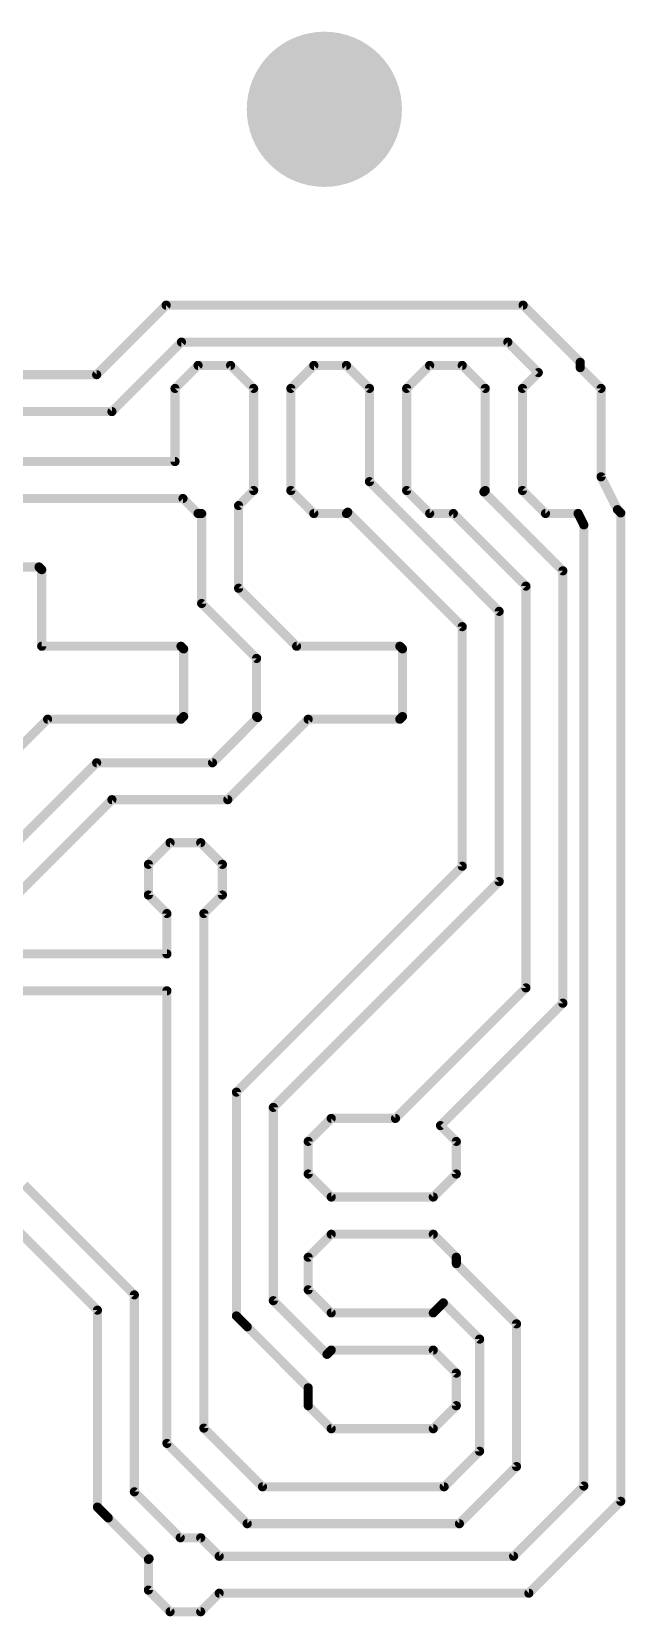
# Model space of a CAD drawing. Extents: x 0.05 to 1.45, y 0.02 to 1.39.
# Drawn here: x 0.937 to 1.45, y 0.019 to 1.387 of the extents above; entities that cross this region are included whole.
import ezdxf

# ---------------------------------------------------------------- set-up
doc = ezdxf.new("R2010")
doc.units = 0
doc.layers.add('101', color=253, linetype='CONTINUOUS')

msp = doc.modelspace()

# ---------------------------------------------------------------- linework, layer by layer
at = {"layer": '101', "const_width": 0.007874}
for points in [[(1.053398, 1.150933), (0.993398, 1.090933)], [(1.361598, 1.150933), (1.053398, 1.150933)], [(1.410933, 1.101598), (1.361598, 1.150933)], [(1.006598, 1.059063), (1.066598, 1.119063)], [(1.066598, 1.119063), (1.348398, 1.119063)], [(1.348398, 1.119063), (1.374736, 1.092728)], [(0.993398, 1.090933), (0.543398, 1.090933)], [(1.080941, 1.098933), (1.061063, 1.079055)], [(1.109055, 1.098933), (1.080941, 1.098933)], [(1.128933, 1.079055), (1.109055, 1.098933)], [(1.180941, 1.098933), (1.161063, 1.079055)], [(1.209055, 1.098933), (1.180941, 1.098933)], [(1.228933, 1.079055), (1.209055, 1.098933)], [(1.280941, 1.098933), (1.261063, 1.079055)], [(1.309055, 1.098933), (1.280941, 1.098933)], [(1.328933, 1.079055), (1.309055, 1.098933)], [(1.374736, 1.092728), (1.361063, 1.079055)], [(1.410933, 1.097055), (1.410933, 1.101598)], [(1.428933, 1.079055), (1.410933, 1.097055)], [(1.061063, 1.079055), (1.061063, 1.015933)], [(1.128933, 0.990941), (1.128933, 1.079055)], [(1.161063, 1.079055), (1.161063, 0.990941)], [(1.228933, 0.998594), (1.228933, 1.079055)], [(1.261063, 1.079055), (1.261063, 0.990941)], [(1.328933, 0.990941), (1.328933, 1.079055)], [(1.361063, 1.079055), (1.361063, 0.990941)], [(1.428933, 1.002756), (1.428933, 1.079055)], [(0.556598, 1.059063), (1.006598, 1.059063)], [(1.061063, 1.015933), (0.622516, 1.015933)], [(1.340933, 0.886598), (1.228933, 0.998594)], [(1.443094, 0.974437), (1.428933, 1.002756)], [(0.836598, 0.984063), (1.067941, 0.984063)], [(1.067941, 0.984063), (1.080941, 0.971063)], [(1.115933, 0.977941), (1.128933, 0.990941)], [(1.161063, 0.990941), (1.180941, 0.971063)], [(1.261063, 0.990941), (1.280941, 0.971063)], [(1.32776, 0.989768), (1.328933, 0.990941)], [(1.395933, 0.921598), (1.32776, 0.989768)], [(1.361063, 0.990941), (1.380941, 0.971063)], [(1.080941, 0.971063), (1.084063, 0.971063)], [(1.084063, 0.971063), (1.084063, 0.893398)], [(1.115933, 0.906598), (1.115933, 0.977941)], [(1.180941, 0.971063), (1.209055, 0.971063)], [(1.209055, 0.971063), (1.210228, 0.972236)], [(1.210228, 0.972236), (1.309063, 0.873398)], [(1.280941, 0.971063), (1.301402, 0.971063)], [(1.301402, 0.971063), (1.364063, 0.908398)], [(1.380941, 0.971063), (1.409055, 0.971063)], [(1.409055, 0.971063), (1.409118, 0.97113)], [(1.409118, 0.97113), (1.414063, 0.96124)], [(1.445933, 0.971598), (1.443094, 0.974437)], [(1.445933, 0.118398), (1.445933, 0.971598)], [(1.414063, 0.96124), (1.414063, 0.131598)], [(0.943638, 0.924917), (0.898374, 0.924917)], [(0.945941, 0.922614), (0.943638, 0.924917)], [(0.945941, 0.856492), (0.945941, 0.922614)], [(1.395933, 0.548398), (1.395933, 0.921598)], [(1.166039, 0.856492), (1.115933, 0.906598)], [(1.364063, 0.908398), (1.364063, 0.561598)], [(1.084063, 0.893398), (1.131496, 0.845965)], [(1.340933, 0.653398), (1.340933, 0.886598)], [(1.309063, 0.873398), (1.309063, 0.666598)], [(1.066197, 0.856492), (0.945941, 0.856492)], [(1.0685, 0.854189), (1.066197, 0.856492)], [(1.0685, 0.795807), (1.0685, 0.854189)], [(1.131496, 0.845965), (1.131496, 0.795807)], [(1.255173, 0.856492), (1.166039, 0.856492)], [(1.257476, 0.854189), (1.255173, 0.856492)], [(1.257476, 0.795807), (1.257476, 0.854189)], [(0.846598, 0.689063), (0.951035, 0.793504)], [(0.951035, 0.793504), (1.066197, 0.793504)], [(1.066197, 0.793504), (1.0685, 0.795807)], [(1.132386, 0.794921), (1.093398, 0.755933)], [(1.106598, 0.724063), (1.176039, 0.793504)], [(1.131496, 0.795807), (1.132386, 0.794921)], [(1.176039, 0.793504), (1.255173, 0.793504)], [(1.255173, 0.793504), (1.257476, 0.795807)], [(0.993398, 0.755933), (0.898398, 0.660933)], [(1.093398, 0.755933), (0.993398, 0.755933)], [(0.911598, 0.629063), (1.006598, 0.724063)], [(1.006598, 0.724063), (1.106598, 0.724063)], [(1.056772, 0.686933), (1.038063, 0.668224)], [(1.083224, 0.686933), (1.056772, 0.686933)], [(1.101933, 0.668224), (1.083224, 0.686933)], [(1.038063, 0.668224), (1.038063, 0.641772)], [(1.101933, 0.641772), (1.101933, 0.668224)], [(1.309063, 0.666598), (1.114063, 0.471598)], [(1.145933, 0.458398), (1.340933, 0.653398)], [(1.038063, 0.641772), (1.054063, 0.625776)], [(1.085933, 0.625776), (1.101933, 0.641772)], [(1.054063, 0.625776), (1.054063, 0.590933)], [(1.085933, 0.181598), (1.085933, 0.625776)], [(1.054063, 0.590933), (0.793398, 0.590933)], [(0.806598, 0.559063), (1.054063, 0.559063)], [(1.054063, 0.559063), (1.054063, 0.168398)], [(1.364063, 0.561598), (1.251398, 0.448933)], [(1.29026, 0.442724), (1.395933, 0.548398)], [(1.114063, 0.471598), (1.114063, 0.278398)], [(1.145933, 0.291594), (1.145933, 0.458398)], [(1.195941, 0.448933), (1.176063, 0.429055)], [(1.251398, 0.448933), (1.195941, 0.448933)], [(1.303933, 0.429055), (1.29026, 0.442724)], [(1.176063, 0.429055), (1.176063, 0.400941)], [(1.303933, 0.400941), (1.303933, 0.429055)], [(1.176063, 0.400941), (1.195941, 0.381063)], [(1.284055, 0.381063), (1.303933, 0.400941)], [(1.025933, 0.296598), (0.930933, 0.391598)], [(1.195941, 0.381063), (1.284055, 0.381063)], [(0.899063, 0.378398), (0.994063, 0.283398)], [(1.195941, 0.348933), (1.176063, 0.329055)], [(1.284055, 0.348933), (1.195941, 0.348933)], [(1.303933, 0.329055), (1.284055, 0.348933)], [(1.176063, 0.329055), (1.176063, 0.300941)], [(1.303933, 0.323598), (1.303933, 0.329055)], [(1.355933, 0.271598), (1.303933, 0.323598)], [(1.176063, 0.300941), (1.195941, 0.281063)], [(0.994063, 0.283398), (0.994063, 0.113398)], [(1.025933, 0.126598), (1.025933, 0.296598)], [(1.192268, 0.24526), (1.145933, 0.291594)], [(1.284055, 0.281063), (1.292724, 0.289736)], [(1.292724, 0.289736), (1.324063, 0.258398)], [(1.114063, 0.278398), (1.123398, 0.269063)], [(1.195941, 0.281063), (1.284055, 0.281063)], [(1.355933, 0.148398), (1.355933, 0.271598)], [(1.123398, 0.269063), (1.123402, 0.269063)], [(1.123402, 0.269063), (1.176063, 0.216398)], [(1.324063, 0.258398), (1.324063, 0.161598)], [(1.195941, 0.248933), (1.192268, 0.24526)], [(1.284055, 0.248933), (1.195941, 0.248933)], [(1.303933, 0.229055), (1.284055, 0.248933)], [(1.303933, 0.200941), (1.303933, 0.229055)], [(1.176063, 0.216398), (1.176063, 0.200941)], [(1.176063, 0.200941), (1.195941, 0.181063)], [(1.284055, 0.181063), (1.303933, 0.200941)], [(1.136598, 0.130933), (1.085933, 0.181598)], [(1.195941, 0.181063), (1.284055, 0.181063)], [(1.054063, 0.168398), (1.123398, 0.099063)], [(1.324063, 0.161598), (1.293398, 0.130933)], [(1.306598, 0.099063), (1.355933, 0.148398)], [(1.065598, 0.086933), (1.025933, 0.126598)], [(1.293398, 0.130933), (1.136598, 0.130933)], [(1.414063, 0.131598), (1.353398, 0.070933)], [(0.994063, 0.113398), (1.003398, 0.104063)], [(1.366598, 0.039063), (1.445933, 0.118398)], [(1.003398, 0.104063), (1.038654, 0.068811)], [(1.123398, 0.099063), (1.306598, 0.099063)], [(1.083224, 0.086933), (1.065598, 0.086933)], [(1.099224, 0.070933), (1.083224, 0.086933)], [(1.038654, 0.068811), (1.038063, 0.068224)], [(1.038063, 0.068224), (1.038063, 0.041772)], [(1.353398, 0.070933), (1.099224, 0.070933)], [(1.038063, 0.041772), (1.056772, 0.023063)], [(1.083224, 0.023063), (1.099224, 0.039063)], [(1.099224, 0.039063), (1.366598, 0.039063)], [(1.056772, 0.023063), (1.083224, 0.023063)]]:
    msp.add_lwpolyline(points, dxfattribs=at)
at = {"layer": '101', "const_width": 0.003937}
for points in [[(1.053398, 1.152902, 1), (1.053398, 1.148965)], [(1.05479, 1.149541, 1), (1.052006, 1.152325)], [(1.36299, 1.152325, 1), (1.360206, 1.149541)], [(1.361598, 1.148965, 1), (1.361598, 1.152902)], [(1.066598, 1.121031, 1), (1.066598, 1.117094)], [(1.06799, 1.117671, 1), (1.065206, 1.120455)], [(1.349789, 1.120455, 1), (1.347006, 1.117671)], [(1.348398, 1.117094, 1), (1.348398, 1.121031)], [(0.992006, 1.092325, 1), (0.99479, 1.089541)], [(0.993398, 1.088965, 1), (0.993398, 1.092902)], [(1.080941, 1.100902, 1), (1.080941, 1.096965)], [(1.082333, 1.097541, 1), (1.079549, 1.100325)], [(1.110447, 1.100325, 1), (1.107663, 1.097541)], [(1.109055, 1.096965, 1), (1.109055, 1.100902)], [(1.180941, 1.100902, 1), (1.180941, 1.096965)], [(1.182333, 1.097541, 1), (1.179549, 1.100325)], [(1.210447, 1.100325, 1), (1.207663, 1.097541)], [(1.209055, 1.096965, 1), (1.209055, 1.100902)], [(1.280941, 1.100902, 1), (1.280941, 1.096965)], [(1.282333, 1.097541, 1), (1.279549, 1.100325)], [(1.310447, 1.100325, 1), (1.307663, 1.097541)], [(1.309055, 1.096965, 1), (1.309055, 1.100902)], [(1.376128, 1.091336, 1), (1.373344, 1.09412)], [(1.373344, 1.091336, 1), (1.376128, 1.09412)], [(1.412902, 1.101598, 1), (1.408965, 1.101598)], [(1.412325, 1.098447, 1), (1.409541, 1.095663)], [(1.408965, 1.097055, 1), (1.412902, 1.097055)], [(1.409541, 1.100206, 1), (1.412325, 1.10299)], [(1.063031, 1.079055, 1), (1.059094, 1.079055)], [(1.059671, 1.080447, 1), (1.062455, 1.077663)], [(1.130902, 1.079055, 1), (1.126965, 1.079055)], [(1.127541, 1.077663, 1), (1.130325, 1.080447)], [(1.163031, 1.079055, 1), (1.159094, 1.079055)], [(1.159671, 1.080447, 1), (1.162455, 1.077663)], [(1.230902, 1.079055, 1), (1.226965, 1.079055)], [(1.227541, 1.077663, 1), (1.230325, 1.080447)], [(1.263031, 1.079055, 1), (1.259094, 1.079055)], [(1.259671, 1.080447, 1), (1.262455, 1.077663)], [(1.330902, 1.079055, 1), (1.326965, 1.079055)], [(1.327541, 1.077663, 1), (1.330325, 1.080447)], [(1.363031, 1.079055, 1), (1.359094, 1.079055)], [(1.359671, 1.080447, 1), (1.362455, 1.077663)], [(1.430902, 1.079055, 1), (1.426965, 1.079055)], [(1.427541, 1.077663, 1), (1.430325, 1.080447)], [(1.005206, 1.060455, 1), (1.00799, 1.057671)], [(1.006598, 1.057094, 1), (1.006598, 1.061031)], [(1.059094, 1.015933, 1), (1.063031, 1.015933)], [(1.061063, 1.013965, 1), (1.061063, 1.017902)], [(1.230325, 0.999986, 1), (1.227541, 0.997203)], [(1.226965, 0.998594, 1), (1.230902, 0.998594)], [(1.430694, 1.003636, 1), (1.427172, 1.001875)], [(1.426965, 1.002756, 1), (1.430902, 1.002756)], [(1.069333, 0.985455, 1), (1.066549, 0.982671)], [(1.067941, 0.982094, 1), (1.067941, 0.986031)], [(1.126965, 0.990941, 1), (1.130902, 0.990941)], [(1.130325, 0.989549, 1), (1.127541, 0.992333)], [(1.162455, 0.992333, 1), (1.159671, 0.989549)], [(1.159094, 0.990941, 1), (1.163031, 0.990941)], [(1.259094, 0.990941, 1), (1.263031, 0.990941)], [(1.262455, 0.992333, 1), (1.259671, 0.989549)], [(1.329152, 0.99116, 1), (1.326368, 0.988376)], [(1.326368, 0.99116, 1), (1.329152, 0.988376)], [(1.326965, 0.990941, 1), (1.330902, 0.990941)], [(1.330325, 0.989549, 1), (1.327541, 0.992333)], [(1.359094, 0.990941, 1), (1.363031, 0.990941)], [(1.362455, 0.992333, 1), (1.359671, 0.989549)], [(1.080941, 0.973031, 1), (1.080941, 0.969094)], [(1.079549, 0.969671, 1), (1.082333, 0.972455)], [(1.086031, 0.971063, 1), (1.082094, 0.971063)], [(1.084063, 0.969094, 1), (1.084063, 0.973031)], [(1.114541, 0.979333, 1), (1.117325, 0.976549)], [(1.117902, 0.977941, 1), (1.113965, 0.977941)], [(1.180941, 0.973031, 1), (1.180941, 0.969094)], [(1.179549, 0.969671, 1), (1.182333, 0.972455)], [(1.207663, 0.972455, 1), (1.210447, 0.969671)], [(1.21162, 0.973628, 1), (1.208836, 0.970844)], [(1.21162, 0.970844, 1), (1.208836, 0.973628)], [(1.209055, 0.969094, 1), (1.209055, 0.973031)], [(1.280941, 0.973031, 1), (1.280941, 0.969094)], [(1.279549, 0.969671, 1), (1.282333, 0.972455)], [(1.302794, 0.972455, 1), (1.30001, 0.969671)], [(1.301402, 0.969094, 1), (1.301402, 0.973031)], [(1.380941, 0.973031, 1), (1.380941, 0.969094)], [(1.379549, 0.969671, 1), (1.382333, 0.972455)], [(1.407622, 0.972412, 1), (1.410489, 0.969714)], [(1.410879, 0.97201, 1), (1.407357, 0.97025)], [(1.410552, 0.969781, 1), (1.407685, 0.972479)], [(1.409055, 0.969094, 1), (1.409055, 0.973031)], [(1.444486, 0.975829, 1), (1.441703, 0.973045)], [(1.441334, 0.973557, 1), (1.444855, 0.975317)], [(1.447902, 0.971598, 1), (1.443965, 0.971598)], [(1.444541, 0.970206, 1), (1.447325, 0.97299)], [(1.416031, 0.96124, 1), (1.412094, 0.96124)], [(1.412302, 0.96036, 1), (1.415824, 0.96212)], [(0.94503, 0.926309, 1), (0.942246, 0.923525)], [(0.943638, 0.922949, 1), (0.943638, 0.926886)], [(0.947909, 0.922614, 1), (0.943972, 0.922614)], [(0.944549, 0.921222, 1), (0.947333, 0.924006)], [(1.397902, 0.921598, 1), (1.393965, 0.921598)], [(1.394541, 0.920206, 1), (1.397325, 0.92299)], [(1.117325, 0.90799, 1), (1.114541, 0.905206)], [(1.113965, 0.906598, 1), (1.117902, 0.906598)], [(1.366031, 0.908398, 1), (1.362094, 0.908398)], [(1.362671, 0.907006, 1), (1.365455, 0.90979)], [(1.082094, 0.893398, 1), (1.086031, 0.893398)], [(1.085455, 0.89479, 1), (1.082671, 0.892006)], [(1.342902, 0.886598, 1), (1.338965, 0.886598)], [(1.339541, 0.885206, 1), (1.342325, 0.88799)], [(1.311031, 0.873398, 1), (1.307094, 0.873398)], [(1.307671, 0.872006, 1), (1.310455, 0.87479)], [(0.943972, 0.856492, 1), (0.947909, 0.856492)], [(0.945941, 0.858461, 1), (0.945941, 0.854524)], [(1.067589, 0.857884, 1), (1.064805, 0.8551)], [(1.066197, 0.854524, 1), (1.066197, 0.858461)], [(1.070469, 0.854189, 1), (1.066531, 0.854189)], [(1.067108, 0.852797, 1), (1.069892, 0.855581)], [(1.133465, 0.845965, 1), (1.129528, 0.845965)], [(1.130104, 0.844573, 1), (1.132888, 0.847357)], [(1.166039, 0.858461, 1), (1.166039, 0.854524)], [(1.164647, 0.8551, 1), (1.167431, 0.857884)], [(1.256565, 0.857884, 1), (1.253781, 0.8551)], [(1.255173, 0.854524, 1), (1.255173, 0.858461)], [(1.259445, 0.854189, 1), (1.255508, 0.854189)], [(1.256084, 0.852797, 1), (1.258868, 0.855581)], [(0.951035, 0.795472, 1), (0.951035, 0.791535)], [(0.952427, 0.792112, 1), (0.949643, 0.794896)], [(1.064805, 0.794896, 1), (1.067589, 0.792112)], [(1.066197, 0.791535, 1), (1.066197, 0.795472)], [(1.066531, 0.795807, 1), (1.070469, 0.795807)], [(1.069892, 0.794415, 1), (1.067108, 0.797199)], [(1.132885, 0.797202, 1), (1.130107, 0.794412)], [(1.129528, 0.795807, 1), (1.133465, 0.795807)], [(1.133778, 0.793529, 1), (1.130994, 0.796313)], [(1.130997, 0.793526, 1), (1.133775, 0.796316)], [(1.176039, 0.795472, 1), (1.176039, 0.791535)], [(1.177431, 0.792112, 1), (1.174647, 0.794896)], [(1.253781, 0.794896, 1), (1.256565, 0.792112)], [(1.255173, 0.791535, 1), (1.255173, 0.795472)], [(1.255508, 0.795807, 1), (1.259445, 0.795807)], [(1.258868, 0.794415, 1), (1.256084, 0.797199)], [(0.993398, 0.757902, 1), (0.993398, 0.753965)], [(0.99479, 0.754541, 1), (0.992006, 0.757325)], [(1.092006, 0.757325, 1), (1.09479, 0.754541)], [(1.093398, 0.753965, 1), (1.093398, 0.757902)], [(1.006598, 0.726031, 1), (1.006598, 0.722094)], [(1.00799, 0.722671, 1), (1.005206, 0.725455)], [(1.105206, 0.725455, 1), (1.10799, 0.722671)], [(1.106598, 0.722094, 1), (1.106598, 0.726031)], [(1.056772, 0.688902, 1), (1.056772, 0.684965)], [(1.058164, 0.685541, 1), (1.05538, 0.688325)], [(1.084616, 0.688325, 1), (1.081832, 0.685541)], [(1.083224, 0.684965, 1), (1.083224, 0.688902)], [(1.040031, 0.668224, 1), (1.036094, 0.668224)], [(1.036671, 0.669616, 1), (1.039455, 0.666832)], [(1.103902, 0.668224, 1), (1.099965, 0.668224)], [(1.100541, 0.666832, 1), (1.103325, 0.669616)], [(1.310455, 0.665206, 1), (1.307671, 0.66799)], [(1.307094, 0.666598, 1), (1.311031, 0.666598)], [(1.342325, 0.652006, 1), (1.339541, 0.65479)], [(1.039455, 0.643164, 1), (1.036671, 0.64038)], [(1.036094, 0.641772, 1), (1.040031, 0.641772)], [(1.099965, 0.641772, 1), (1.103902, 0.641772)], [(1.103325, 0.64038, 1), (1.100541, 0.643164)], [(1.338965, 0.653398, 1), (1.342902, 0.653398)], [(1.056031, 0.625776, 1), (1.052094, 0.625776)], [(1.087902, 0.625776, 1), (1.083965, 0.625776)], [(1.052671, 0.624383, 1), (1.055455, 0.627168)], [(1.084541, 0.627168, 1), (1.087325, 0.624383)], [(1.052094, 0.590933, 1), (1.056031, 0.590933)], [(1.054063, 0.588965, 1), (1.054063, 0.592902)], [(1.056031, 0.559063, 1), (1.052094, 0.559063)], [(1.054063, 0.557094, 1), (1.054063, 0.561031)], [(1.362094, 0.561598, 1), (1.366031, 0.561598)], [(1.365455, 0.560206, 1), (1.362671, 0.56299)], [(1.393965, 0.548398, 1), (1.397902, 0.548398)], [(1.397325, 0.547006, 1), (1.394541, 0.54979)], [(1.116031, 0.471598, 1), (1.112094, 0.471598)], [(1.112671, 0.47299, 1), (1.115455, 0.470206)], [(1.147902, 0.458398, 1), (1.143965, 0.458398)], [(1.144541, 0.45979, 1), (1.147325, 0.457006)], [(1.195941, 0.450902, 1), (1.195941, 0.446965)], [(1.197333, 0.447541, 1), (1.194549, 0.450325)], [(1.250006, 0.450325, 1), (1.25279, 0.447541)], [(1.251398, 0.446965, 1), (1.251398, 0.450902)], [(1.291652, 0.444117, 1), (1.288868, 0.441332)], [(1.288868, 0.444116, 1), (1.291652, 0.441332)], [(1.178031, 0.429055, 1), (1.174094, 0.429055)], [(1.174671, 0.430447, 1), (1.177455, 0.427663)], [(1.305902, 0.429055, 1), (1.301965, 0.429055)], [(1.302541, 0.427663, 1), (1.305325, 0.430447)], [(1.174094, 0.400941, 1), (1.178031, 0.400941)], [(1.177455, 0.402333, 1), (1.174671, 0.399549)], [(1.301965, 0.400941, 1), (1.305902, 0.400941)], [(1.305325, 0.399549, 1), (1.302541, 0.402333)], [(1.195941, 0.383031, 1), (1.195941, 0.379094)], [(1.194549, 0.379671, 1), (1.197333, 0.382455)], [(1.282663, 0.382455, 1), (1.285447, 0.379671)], [(1.284055, 0.379094, 1), (1.284055, 0.383031)], [(1.195941, 0.350902, 1), (1.195941, 0.346965)], [(1.197333, 0.347541, 1), (1.194549, 0.350325)], [(1.285447, 0.350325, 1), (1.282663, 0.347541)], [(1.284055, 0.346965, 1), (1.284055, 0.350902)], [(1.178031, 0.329055, 1), (1.174094, 0.329055)], [(1.174671, 0.330447, 1), (1.177455, 0.327663)], [(1.305902, 0.329055, 1), (1.301965, 0.329055)], [(1.302541, 0.327663, 1), (1.305325, 0.330447)], [(1.305325, 0.32499, 1), (1.302541, 0.322206)], [(1.301965, 0.323598, 1), (1.305902, 0.323598)], [(1.174094, 0.300941, 1), (1.178031, 0.300941)], [(1.177455, 0.302333, 1), (1.174671, 0.299549)], [(0.996031, 0.283398, 1), (0.992094, 0.283398)], [(1.027902, 0.296598, 1), (1.023965, 0.296598)], [(1.024541, 0.295206, 1), (1.027325, 0.29799)], [(1.147325, 0.292986, 1), (1.144541, 0.290203)], [(1.143965, 0.291594, 1), (1.147902, 0.291594)], [(1.294116, 0.291128, 1), (1.291332, 0.288344)], [(1.294117, 0.288345, 1), (1.291332, 0.291128)], [(0.992671, 0.282006, 1), (0.995455, 0.28479)], [(1.112094, 0.278398, 1), (1.116031, 0.278398)], [(1.115455, 0.27979, 1), (1.112671, 0.277006)], [(1.195941, 0.283031, 1), (1.195941, 0.279094)], [(1.194549, 0.279671, 1), (1.197333, 0.282455)], [(1.282663, 0.282455, 1), (1.285447, 0.279671)], [(1.284055, 0.279094, 1), (1.284055, 0.283031)], [(1.357902, 0.271598, 1), (1.353965, 0.271598)], [(1.354541, 0.270206, 1), (1.357325, 0.27299)], [(1.123398, 0.271031, 1), (1.123398, 0.267094)], [(1.124794, 0.270455, 1), (1.12201, 0.267671)], [(1.122006, 0.267671, 1), (1.12479, 0.270455)], [(1.123402, 0.267094, 1), (1.123402, 0.271031)], [(1.326031, 0.258398, 1), (1.322094, 0.258398)], [(1.322671, 0.257006, 1), (1.325455, 0.25979)], [(1.190876, 0.246652, 1), (1.19366, 0.243868)], [(1.190876, 0.243868, 1), (1.19366, 0.246652)], [(1.195941, 0.250902, 1), (1.195941, 0.246965)], [(1.197333, 0.247541, 1), (1.194549, 0.250325)], [(1.285447, 0.250325, 1), (1.282663, 0.247541)], [(1.284055, 0.246965, 1), (1.284055, 0.250902)], [(1.305902, 0.229055, 1), (1.301965, 0.229055)], [(1.178031, 0.216398, 1), (1.174094, 0.216398)], [(1.174671, 0.215006, 1), (1.177455, 0.21779)], [(1.302541, 0.227663, 1), (1.305325, 0.230447)], [(1.174094, 0.200941, 1), (1.178031, 0.200941)], [(1.177455, 0.202333, 1), (1.174671, 0.199549)], [(1.301965, 0.200941, 1), (1.305902, 0.200941)], [(1.305325, 0.199549, 1), (1.302541, 0.202333)], [(1.087325, 0.18299, 1), (1.084541, 0.180206)], [(1.083965, 0.181598, 1), (1.087902, 0.181598)], [(1.195941, 0.183031, 1), (1.195941, 0.179094)], [(1.194549, 0.179671, 1), (1.197333, 0.182455)], [(1.282663, 0.182455, 1), (1.285447, 0.179671)], [(1.284055, 0.179094, 1), (1.284055, 0.183031)], [(1.055455, 0.16979, 1), (1.052671, 0.167006)], [(1.052094, 0.168398, 1), (1.056031, 0.168398)], [(1.325455, 0.160206, 1), (1.322671, 0.16299)], [(1.322094, 0.161598, 1), (1.326031, 0.161598)], [(1.357325, 0.147006, 1), (1.354541, 0.14979)], [(1.353965, 0.148398, 1), (1.357902, 0.148398)], [(1.027325, 0.12799, 1), (1.024541, 0.125206)], [(1.023965, 0.126598, 1), (1.027902, 0.126598)], [(1.136598, 0.132902, 1), (1.136598, 0.128965)], [(1.135206, 0.129541, 1), (1.13799, 0.132325)], [(1.292006, 0.132325, 1), (1.29479, 0.129541)], [(1.293398, 0.128965, 1), (1.293398, 0.132902)], [(1.412094, 0.131598, 1), (1.416031, 0.131598)], [(1.415455, 0.130206, 1), (1.412671, 0.13299)], [(0.992094, 0.113398, 1), (0.996031, 0.113398)], [(0.995455, 0.11479, 1), (0.992671, 0.112006)], [(1.443965, 0.118398, 1), (1.447902, 0.118398)], [(1.447325, 0.117006, 1), (1.444541, 0.11979)], [(1.00479, 0.105455, 1), (1.002006, 0.102671)], [(1.002006, 0.102671, 1), (1.00479, 0.105455)], [(1.123398, 0.101031, 1), (1.123398, 0.097094)], [(1.122006, 0.097671, 1), (1.12479, 0.100455)], [(1.305206, 0.100455, 1), (1.30799, 0.097671)], [(1.306598, 0.097094, 1), (1.306598, 0.101031)], [(1.065598, 0.088902, 1), (1.065598, 0.084965)], [(1.064206, 0.085541, 1), (1.06699, 0.088325)], [(1.084616, 0.088325, 1), (1.081832, 0.085541)], [(1.083224, 0.084965, 1), (1.083224, 0.088902)], [(1.040031, 0.068224, 1), (1.036094, 0.068224)], [(1.036676, 0.069621, 1), (1.03945, 0.066828)], [(1.037262, 0.067419, 1), (1.040045, 0.070203)], [(1.040041, 0.067414, 1), (1.037266, 0.070208)], [(1.099224, 0.072902, 1), (1.099224, 0.068965)], [(1.097832, 0.069541, 1), (1.100616, 0.072325)], [(1.352006, 0.072325, 1), (1.35479, 0.069541)], [(1.353398, 0.068965, 1), (1.353398, 0.072902)], [(1.039455, 0.043164, 1), (1.036671, 0.04038)], [(1.036094, 0.041772, 1), (1.040031, 0.041772)], [(1.099224, 0.041031, 1), (1.099224, 0.037094)], [(1.100616, 0.037671, 1), (1.097832, 0.040455)], [(1.365206, 0.040455, 1), (1.36799, 0.037671)], [(1.366598, 0.037094, 1), (1.366598, 0.041031)], [(1.056772, 0.025031, 1), (1.056772, 0.021094)], [(1.05538, 0.021671, 1), (1.058164, 0.024455)], [(1.081832, 0.024455, 1), (1.084616, 0.021671)], [(1.083224, 0.021094, 1), (1.083224, 0.025031)]]:
    msp.add_lwpolyline(points, format="xyb", dxfattribs=at)
at = {"layer": '29', "const_width": 0.066992}
msp.add_lwpolyline([(1.19, 1.286504, 1), (1.19, 1.353496, 1), (1.19, 1.286504)], format="xyb", dxfattribs=at)
at = {"layer": '30', "const_width": 0.066992}
msp.add_lwpolyline([(1.19, 1.286504, 1), (1.19, 1.353496, 1), (1.19, 1.286504)], format="xyb", dxfattribs=at)

doc.saveas('drawing.dxf')
